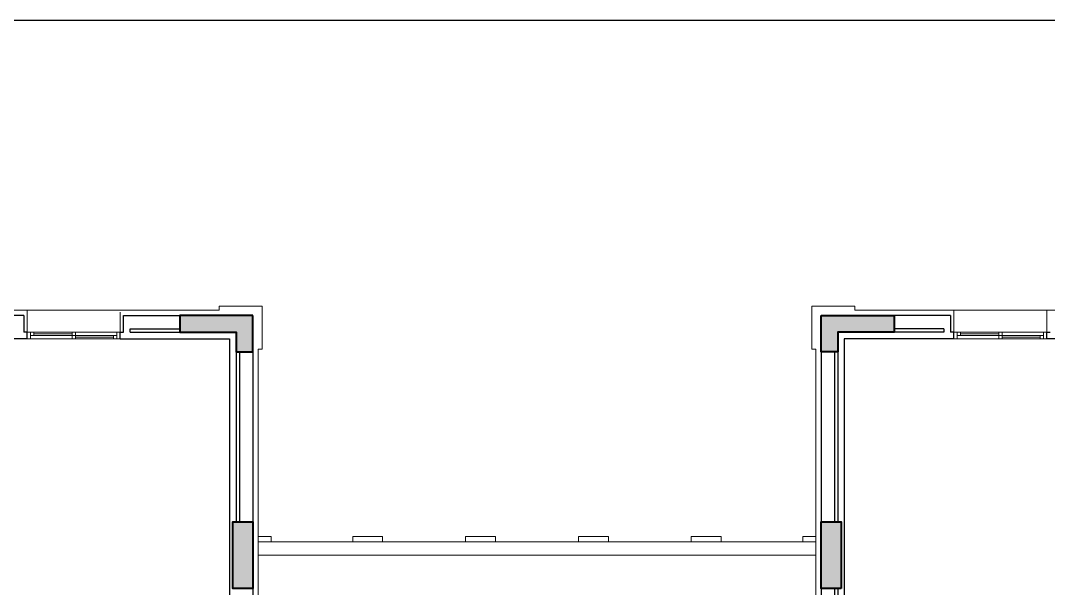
# Model space of a CAD drawing. Header units: inches. Extents: x 274057 to 444617, y 490067 to 635630.
# Drawn here: x 412637 to 428122, y 627081 to 635630 of the extents above; entities that cross this region are included whole.
import ezdxf

# ---------------------------------------------------------------- set-up
doc = ezdxf.new("R2010")
doc.units = ezdxf.units.IN
doc.header["$MEASUREMENT"] = 0
doc.layers.add('A-FURN', color=253, linetype='Continuous')
doc.layers.add('A-WALL', color=7, linetype='Continuous')
for name, color, linetype, lineweight in [('A-GLAZ', 134, 'Continuous', 18), ('A-WALL-PRHT', 4, 'Continuous', 18), ('A-WALL-TILE', 8, 'Continuous', 9), ('XREF-V2-FF_COLS$0$A-COLS', 8, 'Continuous', 40), ('XREF-V2-FF_COLS$0$A-COLS-PATT', 253, 'Continuous', 20)]:
    doc.layers.add(name, color=color, linetype=linetype, lineweight=lineweight)

# ---------------------------------------------------------------- blocks, each defined once
blk = doc.blocks.new('stonecladding')
at = {"layer": 'A-WALL-TILE'}
for p, q in [((9830, 44041, 0), (19410, 44041, 0)), ((19410, 44041, 0), (19410, 44101, 0)), ((20060, 44101, 0), (19410, 44101, 0)), ((20060, 43451, 0), (20060, 44101, 0)), ((28340, 43451, 0), (28340, 44101, 0)), ((28340, 44101, 0), (28990, 44101, 0)), ((28990, 44041, 0), (28990, 44101, 0)), ((28990, 44041, 0), (38570, 44041, 0)), ((20000, 43451, 0), (20000, 37346, 0)), ((20060, 43451, 0), (20000, 43451, 0)), ((28340, 43451, 0), (28400, 43451, 0)), ((28400, 37346, 0), (28400, 43451, 0))]:
    blk.add_line(p, q, dxfattribs=at)
blk = doc.blocks.new('first floor villa 2')
at = {"layer": 'XREF-V2-FF_COLS$0$A-COLS-PATT'}
for points in [[(104935, 58167), (103835, 58167), (103835, 57917), (104685, 57917), (104685, 57617), (104935, 57617)], [(113495, 58167), (114595, 58167), (114595, 57917), (113745, 57917), (113745, 57617), (113495, 57617)], [(104935, 54057), (104635, 54057), (104635, 55057), (104935, 55057)], [(113795, 54057), (113495, 54057), (113495, 55057), (113795, 55057)]]:
    blk.add_hatch(color=256, dxfattribs=at).paths.add_polyline_path(points)
at = {"layer": 'A-GLAZ'}
for p, q in [((102935, 57917, 0), (101535, 57917, 0)), ((102935, 57917, 0), (101535, 57917, 0)), ((101585, 57817, 0), (101585, 57917, 0)), ((101585, 57817, 0), (101585, 57917, 0)), ((101635, 57867, 0), (101635, 57917, 0)), ((101635, 57867, 0), (101635, 57917, 0)), ((102211, 57817, 0), (102211, 57917, 0)), ((102211, 57817, 0), (102211, 57917, 0)), ((102261, 57817, 0), (102261, 57917, 0)), ((102261, 57817, 0), (102261, 57917, 0)), ((102885, 57817, 0), (102885, 57917, 0)), ((102885, 57817, 0), (102885, 57917, 0)), ((116895, 57917, 0), (115495, 57917, 0)), ((116895, 57917, 0), (115495, 57917, 0)), ((115545, 57817, 0), (115545, 57917, 0)), ((115545, 57817, 0), (115545, 57917, 0)), ((115595, 57867, 0), (115595, 57917, 0)), ((115595, 57867, 0), (115595, 57917, 0)), ((116171, 57817, 0), (116171, 57917, 0)), ((116171, 57817, 0), (116171, 57917, 0)), ((116221, 57817, 0), (116221, 57917, 0)), ((116221, 57817, 0), (116221, 57917, 0)), ((116845, 57817, 0), (116845, 57917, 0)), ((116845, 57817, 0), (116845, 57917, 0)), ((102935, 57817, 0), (101535, 57817, 0)), ((102935, 57817, 0), (101535, 57817, 0)), ((102885, 57867, 0), (101585, 57867, 0)), ((102885, 57867, 0), (101585, 57867, 0)), ((101635, 57892, 0), (102211, 57892, 0)), ((101635, 57892, 0), (102211, 57892, 0)), ((102835, 57842, 0), (102261, 57842, 0)), ((102835, 57842, 0), (102261, 57842, 0)), ((102835, 57817, 0), (102835, 57867, 0)), ((102835, 57817, 0), (102835, 57867, 0)), ((116895, 57817, 0), (115495, 57817, 0)), ((116895, 57817, 0), (115495, 57817, 0)), ((116845, 57867, 0), (115545, 57867, 0)), ((116845, 57867, 0), (115545, 57867, 0)), ((115595, 57892, 0), (116171, 57892, 0)), ((115595, 57892, 0), (116171, 57892, 0)), ((116795, 57842, 0), (116221, 57842, 0)), ((116795, 57842, 0), (116221, 57842, 0)), ((116795, 57817, 0), (116795, 57867, 0)), ((116795, 57817, 0), (116795, 57867, 0))]:
    blk.add_line(p, q, dxfattribs=at)
at = {"layer": 'A-WALL'}
for p, q in [((101485, 58167, 0), (100385, 58167, 0)), ((101485, 58167, 0), (101485, 57917, 0)), ((102985, 58167, 0), (103835, 58167)), ((102985, 57917, 0), (102985, 58167, 0)), ((115445, 58167), (114595, 58167)), ((115445, 58167, 0), (115445, 57917, 0)), ((101535, 57917, 0), (101485, 57917, 0)), ((101535, 57817, 0), (101535, 57917, 0)), ((102935, 57817, 0), (102935, 57917, 0)), ((102935, 57917, 0), (102985, 57917, 0)), ((115495, 57917, 0), (115445, 57917, 0)), ((115495, 57817, 0), (115495, 57917, 0)), ((116895, 57817, 0), (116895, 57917, 0)), ((116895, 57917, 0), (116945, 57917, 0)), ((101535, 57817, 0), (100335, 57817, 0)), ((102935, 57817), (104585, 57817)), ((104585, 57817), (104585, 51222)), ((113845, 57817), (113845, 51222)), ((115495, 57817, 0), (113845, 57817)), ((118095, 57817, 0), (116895, 57817, 0)), ((104935, 57617), (104935, 55057)), ((113495, 57617), (113495, 55057)), ((113495, 55387), (113495, 55057)), ((104935, 54057, 0), (104935, 52222)), ((113495, 54057, 0), (113495, 52222))]:
    blk.add_line(p, q, dxfattribs=at)
at = {"layer": 'A-WALL', "color": 1}
for p, q in [((103085, 57967, 0), (103835, 57967)), ((103085, 57917, 0), (103085, 57967, 0)), ((103085, 57917), (103835, 57917)), ((115345, 57967), (114595, 57967)), ((115345, 57917), (114595, 57917)), ((115345, 57967, 0), (115345, 57917, 0)), ((104685, 57617), (104685, 55057)), ((104735, 57617), (104735, 55057)), ((113695, 57617), (113695, 55057)), ((113745, 57617), (113745, 55057)), ((113695, 54057, 0), (113695, 52222)), ((113745, 54057, 0), (113745, 52222))]:
    blk.add_line(p, q, dxfattribs=at)
at = {"layer": 'A-WALL-PRHT'}
for p, q in [((113415, 54757, 0), (105015, 54757, 0)), ((113415, 54557, 0), (105015, 54557, 0))]:
    blk.add_line(p, q, dxfattribs=at)
at = {"layer": 'A-WALL-TILE'}
for p, q in [((101535, 57917, 0), (101535, 58247, 0)), ((115495, 57917, 0), (115495, 58247, 0)), ((116895, 57917, 0), (116895, 58247, 0)), ((102935, 57917, 0), (102935, 58217, 0))]:
    blk.add_line(p, q, dxfattribs=at)
at = {"layer": 'A-WALL-TILE', "elevation": 0}
for points in [[(105210, 54757), (105210, 54837), (105015, 54837)], [(106440, 54757), (106440, 54837), (106890, 54837), (106890, 54757)], [(108140, 54757), (108140, 54837), (108590, 54837), (108590, 54757)], [(109840, 54757), (109840, 54837), (110290, 54837), (110290, 54757)], [(111540, 54757), (111540, 54837), (111990, 54837), (111990, 54757)], [(113220, 54757), (113220, 54837), (113415, 54837)]]:
    blk.add_lwpolyline(points, dxfattribs=at)
at = {"layer": 'Defpoints'}
blk.add_lwpolyline([(133415, 62606), (85015, 62606), (85015, 14206), (133415, 14206)], close=True, dxfattribs=at)
at = {"layer": 'XREF-V2-FF_COLS$0$A-COLS', "elevation": 0}
for points in [[(104935, 58167), (103835, 58167), (103835, 57917), (104685, 57917), (104685, 57617), (104935, 57617)], [(104935, 58167), (103835, 58167), (103835, 57917), (104685, 57917), (104685, 57617), (104935, 57617)], [(113495, 58167), (114595, 58167), (114595, 57917), (113745, 57917), (113745, 57617), (113495, 57617)], [(113495, 58167), (114595, 58167), (114595, 57917), (113745, 57917), (113745, 57617), (113495, 57617)], [(104935, 54057), (104635, 54057), (104635, 55057), (104935, 55057)], [(104935, 54057), (104635, 54057), (104635, 55057), (104935, 55057)], [(113795, 54057), (113495, 54057), (113495, 55057), (113795, 55057)], [(113795, 54057), (113495, 54057), (113495, 55057), (113795, 55057)]]:
    blk.add_lwpolyline(points, close=True, dxfattribs=at)
at = {"layer": 'A-WALL'}
blk.add_blockref('stonecladding', (85015, 14206), dxfattribs=at)

msp = doc.modelspace()

# ---------------------------------------------------------------- block references
at = {"layer": 'A-FURN'}
msp.add_blockref('first floor villa 2', (311201.6, 573024), dxfattribs=at)

doc.saveas('drawing.dxf')
